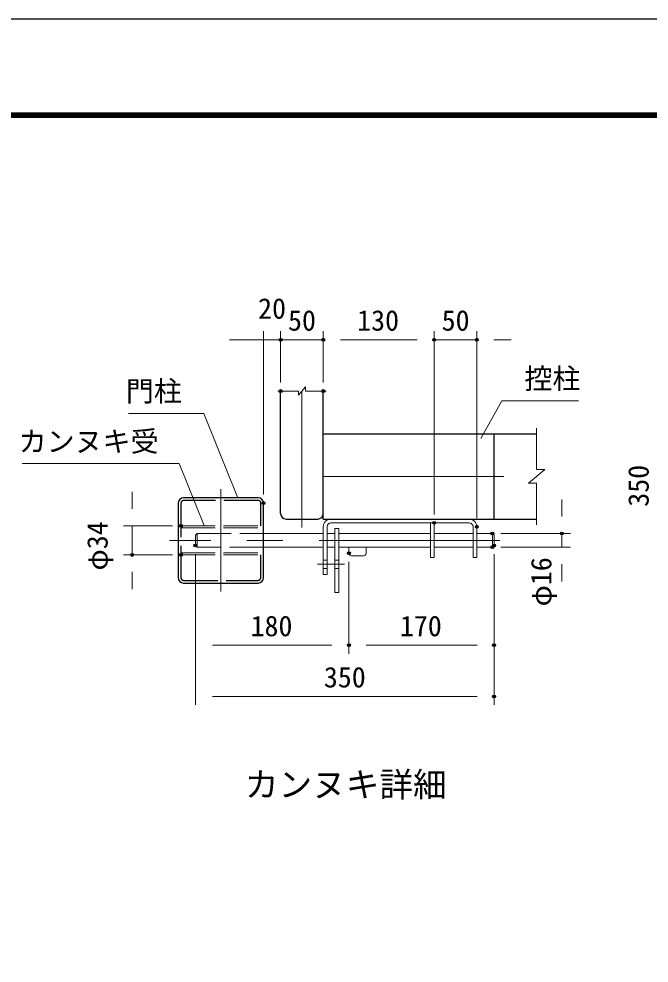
# Model space of a CAD drawing. Units: millimetres, scale not verified, with parts at other scales. Extents: x -6300 to 6300, y -4455 to 4455.
# Drawn here: x 1693 to 3909, y 1136 to 4455 of the extents above; entities that cross this region are included whole.
import ezdxf
from ezdxf.enums import TextEntityAlignment as Align

# ---------------------------------------------------------------- set-up
doc = ezdxf.new("R2010")
doc.units = ezdxf.units.MM
doc.header["$LTSCALE"] = 20
doc.header["$PDMODE"] = 32
doc.header["$PDSIZE"] = 10
doc.linetypes.add('DASHED', pattern=[7.5, 6, -1.5])
doc.linetypes.add('USER1', pattern=[50.8, 31.75, -6.35, 6.35, -6.35])
for name, color, linetype, lineweight in [('0-0_D-TTL-TXT', 7, 'Continuous', 25), ('0-1_D-STR1', 1, 'Continuous', 25), ('0-3_D-BMK', 2, 'USER1', 13), ('0-4_D-STR3', 3, 'Continuous', 13), ('0-8_D-STR-DIM', 7, 'Continuous', 13), ('0-B_D-STR-TXT', 7, 'Continuous', 13), ('0-C_D-TTL', 7, 'Continuous', 25)]:
    doc.layers.add(name, color=color, linetype=linetype, lineweight=lineweight)
doc.layers.add('0-A_Defpoints', color=8, linetype='Continuous')
doc.styles.add('ＭＳ ゴシック', font='')
doc.styles.get('ＭＳ ゴシック').set_extended_font_data('MS Gothic')

msp = doc.modelspace()

# ---------------------------------------------------------------- linework, layer by layer
at = {"layer": '0-1_D-STR1'}
for p, q in [((2613.27, 2715.78), (2613.27, 3146.58)), ((2763.27, 2696.58), (2763.27, 3146.58)), ((2763.27, 2996.58), (3513.27, 2996.58)), ((3363.27, 2996.58), (3363.27, 2696.58)), ((2534.07, 2771.58), (2272.47, 2771.58)), ((2253.27, 2752.38), (2253.27, 2490.78)), ((2553.27, 2490.78), (2553.27, 2752.38)), ((2632.47, 2696.58), (2744.07, 2696.58)), ((2763.27, 2696.58), (3513.27, 2696.58)), ((2272.47, 2471.58), (2534.07, 2471.58))]:
    msp.add_line(p, q, dxfattribs=at)
at = {"layer": '0-1_D-STR1', "linetype": 'DASHED'}
for p, q in [((2534.07, 2761.98), (2272.47, 2761.98)), ((2262.87, 2752.38), (2262.87, 2490.78)), ((2543.67, 2672.58), (2543.67, 2752.38)), ((2543.67, 2490.78), (2543.67, 2570.58)), ((2272.47, 2481.18), (2534.07, 2481.18))]:
    msp.add_line(p, q, dxfattribs=at)
at = {"layer": '0-1_D-STR1'}
for centre, start, end in [((2272.47, 2752.38), 90, 180), ((2534.07, 2752.38), 0, 90), ((2632.47, 2715.78), 180, 270), ((2744.07, 2715.78), 270, 0), ((2272.47, 2490.78), 180, 270), ((2534.07, 2490.78), 270, 0)]:
    msp.add_arc(centre, 19.2, start, end, dxfattribs=at)
at = {"layer": '0-1_D-STR1', "linetype": 'DASHED'}
for centre, start, end in [((2272.47, 2752.38), 90, 180), ((2534.07, 2752.38), 0, 90), ((2272.47, 2490.78), 180, 270), ((2534.07, 2490.78), 270, 0)]:
    msp.add_arc(centre, 9.6, start, end, dxfattribs=at)
at = {"layer": '0-3_D-BMK'}
for p, q in [((2688.27, 2666.58), (2688.27, 3146.58)), ((2763.27, 2846.58), (3513.27, 2846.58)), ((2403.27, 2441.58), (2403.27, 2801.58)), ((3383.62, 2621.58), (2223.27, 2621.58)), ((2743.27, 2537.58), (2837.61, 2537.58))]:
    msp.add_line(p, q, dxfattribs=at)
at = {"layer": '0-4_D-STR3'}
for p, q in [((3276.62, 2696.58), (2790.27, 2696.58)), ((2763.27, 2501.58), (2763.27, 2669.58)), ((2776.77, 2501.58), (2776.77, 2669.58)), ((3276.62, 2683.08), (2790.27, 2683.08)), ((2804.11, 2663.58), (2804.11, 2438.58)), ((2804.11, 2663.58), (2817.61, 2663.58)), ((2817.61, 2663.58), (2817.61, 2438.58)), ((3139.78, 2561.58), (3139.78, 2683.08)), ((3153.28, 2561.58), (3153.28, 2683.08)), ((3289.78, 2561.58), (3289.78, 2669.58)), ((3303.28, 2561.58), (3303.28, 2669.58)), ((2763.27, 2645.58), (2553.27, 2645.58)), ((2804.11, 2645.58), (2776.77, 2645.58)), ((3139.78, 2645.58), (2817.61, 2645.58)), ((3290.12, 2645.58), (3153.28, 2645.58)), ((3357.62, 2645.58), (3303.28, 2645.58)), ((3357.62, 2597.58), (3357.62, 2645.58)), ((2763.27, 2597.58), (2553.27, 2597.58)), ((2804.11, 2597.58), (2776.77, 2597.58)), ((3139.78, 2597.58), (2817.61, 2597.58)), ((2853.61, 2597.58), (2853.61, 2576.58)), ((2913.61, 2597.58), (2913.61, 2576.58)), ((3290.12, 2597.58), (3153.28, 2597.58)), ((3357.62, 2597.58), (3303.28, 2597.58)), ((3357.62, 2597.58), (3363.62, 2603.58)), ((2904.61, 2567.58), (2862.61, 2567.58)), ((3153.28, 2561.58), (3139.78, 2561.58)), ((3303.28, 2561.58), (3289.78, 2561.58)), ((2776.77, 2501.58), (2763.27, 2501.58)), ((2804.11, 2438.58), (2817.61, 2438.58))]:
    msp.add_line(p, q, dxfattribs=at)
at = {"layer": '0-4_D-STR3', "linetype": 'DASHED'}
for p, q in [((2262.87, 2672.58), (2553.27, 2672.58)), ((2262.87, 2665.68), (2262.87, 2672.58)), ((2262.87, 2665.68), (2553.27, 2665.68)), ((2553.27, 2665.68), (2553.27, 2672.58)), ((2319.61, 2597.58), (2319.61, 2645.58)), ((2319.61, 2645.58), (2553.27, 2645.58)), ((2319.61, 2597.58), (2313.61, 2603.58)), ((2553.27, 2597.58), (2319.61, 2597.58)), ((2262.87, 2577.48), (2553.27, 2577.48)), ((2262.87, 2570.58), (2262.87, 2577.48)), ((2262.87, 2570.58), (2553.27, 2570.58)), ((2553.27, 2570.58), (2553.27, 2577.48)), ((2763.27, 2552.58), (2776.77, 2552.58)), ((2804.11, 2552.58), (2817.61, 2552.58)), ((2763.27, 2522.58), (2776.77, 2522.58)), ((2804.11, 2522.58), (2817.61, 2522.58))]:
    msp.add_line(p, q, dxfattribs=at)
msp.add_lwpolyline([(2313.61, 2603.58), (2313.61, 2639.58), (2319.61, 2645.58)], dxfattribs=at)
at = {"layer": '0-4_D-STR3'}
msp.add_lwpolyline([(3363.62, 2603.58), (3363.62, 2639.58), (3357.62, 2645.58)], dxfattribs=at)
for centre, radius, start, end in [((2790.27, 2669.58), 27, 90, 180), ((3276.28, 2669.58), 27, 0, 90), ((2790.27, 2669.58), 13.5, 90, 180), ((3276.28, 2669.58), 13.5, 0, 90), ((2862.61, 2576.58), 9, 180, 270), ((2904.61, 2576.58), 9, 270, 0)]:
    msp.add_arc(centre, radius, start, end, dxfattribs=at)
at = {"layer": '0-8_D-STR-DIM'}
for p, q in [((2553.27, 2782.38), (2553.27, 3357.14)), ((2613.27, 3176.58), (2613.27, 3357.14)), ((2613.27, 3176.58), (2613.27, 3357.14)), ((2763.27, 3176.58), (2763.27, 3357.14)), ((2763.27, 3176.58), (2763.27, 3357.14)), ((3153.28, 2713.08), (3153.28, 3357.14)), ((3153.28, 2713.08), (3153.28, 3357.14)), ((3303.28, 2699.58), (3303.28, 3357.14)), ((2493.27, 3327.14), (2433.27, 3327.14)), ((2553.27, 3327.14), (2493.27, 3327.14)), ((2553.27, 3327.14), (2613.27, 3327.14)), ((2613.27, 3327.14), (2763.27, 3327.14)), ((2673.27, 3327.14), (2733.27, 3327.14)), ((2823.27, 3327.14), (2883.27, 3327.14)), ((2823.27, 3327.14), (3093.28, 3327.14)), ((3093.28, 3327.14), (3033.28, 3327.14)), ((3153.28, 3327.14), (3303.28, 3327.14)), ((3363.28, 3327.14), (3423.28, 3327.14)), ((2676.27, 3132.18), (2700.27, 3160.98)), ((2700.27, 3146.58), (2700.27, 3160.98)), ((2603.24, 3146.58), (2676.27, 3146.58)), ((2676.27, 3132.18), (2676.27, 3146.58)), ((2700.27, 3146.58), (2773.3, 3146.58)), ((3513.27, 2870.58), (3513.27, 3016.64)), ((3484.47, 2822.58), (3542.07, 2870.58)), ((3513.27, 2870.58), (3542.07, 2870.58)), ((3484.47, 2822.58), (3513.27, 2822.58)), ((3513.27, 2676.53), (3513.27, 2822.58)), ((2091.24, 2732.58), (2091.24, 2792.58)), ((3601.96, 2705.58), (3601.96, 2765.58)), ((2232.87, 2672.58), (2061.24, 2672.58)), ((2091.24, 2672.58), (2091.24, 2570.58)), ((3387.62, 2645.58), (3631.96, 2645.58)), ((3601.96, 2597.58), (3601.96, 2645.58)), ((3387.62, 2597.58), (3631.96, 2597.58)), ((2232.87, 2570.58), (2061.24, 2570.58)), ((2313.61, 2573.58), (2313.61, 2222.96)), ((2313.61, 2573.58), (2313.61, 2042.96)), ((3363.62, 2573.58), (3363.62, 2222.96)), ((3363.62, 2573.58), (3363.62, 2042.96)), ((2853.61, 2546.58), (2853.61, 2222.96)), ((2853.61, 2546.58), (2853.61, 2222.96)), ((3601.96, 2537.58), (3601.96, 2477.58)), ((2091.24, 2510.58), (2091.24, 2450.58)), ((2373.61, 2252.96), (2793.61, 2252.96)), ((2913.61, 2252.96), (3303.62, 2252.96)), ((2373.61, 2072.96), (3303.62, 2072.96))]:
    msp.add_line(p, q, dxfattribs=at)
at = {"layer": '0-A_Defpoints'}
for p in [(2613.27, 3327.14), (2763.27, 3327.14), (3153.28, 3327.14), (3303.28, 3327.14), (2613.27, 3146.58), (2763.27, 3146.58), (2553.27, 2752.38), (2262.87, 2672.58), (3153.28, 2683.08), (3303.28, 2669.58), (3357.62, 2645.58), (3601.96, 2645.58), (2313.61, 2603.58), (3357.62, 2597.58), (3363.62, 2603.58), (2091.24, 2570.58), (2262.87, 2570.58), (2853.61, 2576.58), (2853.61, 2252.96), (3363.62, 2252.96), (3363.62, 2072.96)]:
    msp.add_point(p, dxfattribs=at)
at = {"layer": '0-B_D-STR-TXT'}
for points in [[(3659.93, 3112.02), (3390.52, 3112.02), (3317.46, 2979.74)], [(2078.88, 3068.21), (2342.96, 3068.21), (2462.22, 2773.44)], [(1704.51, 2891.98), (2256.79, 2891.98), (2344.8, 2674.44)]]:
    msp.add_lwpolyline(points, dxfattribs=at)
at = {"layer": '0-C_D-TTL', "color": 2}
msp.add_lwpolyline([(-6299.92, 4454.95), (6300.08, 4454.95), (6300.08, -4455.05), (-6299.92, -4455.05)], close=True, dxfattribs=at)
at = {"layer": '0-C_D-TTL'}
for points in [[(-5894.92, 4124.95), (5895.08, 4124.95), (5895.08, -4125.05), (-5894.92, -4125.05)], [(-5891.17, 4121.2), (5891.33, 4121.2), (5891.33, -4121.3), (-5891.17, -4121.3)], [(-5887.42, 4117.45), (5887.58, 4117.45), (5887.58, -4117.55), (-5887.42, -4117.55)], [(-5883.67, 4113.7), (5883.83, 4113.7), (5883.83, -4113.8), (-5883.67, -4113.8)], [(-5879.92, 4109.95), (5880.08, 4109.95), (5880.08, -4110.05), (-5879.92, -4110.05)]]:
    msp.add_lwpolyline(points, close=True, dxfattribs=at)

# ---------------------------------------------------------------- texts
at = {"layer": '0-0_D-TTL-TXT', "style": 'ＭＳ ゴシック'}
msp.add_text('カンヌキ詳細', height=86.66, dxfattribs=at).set_placement((2487.75, 1694.1), align=Align.BOTTOM_LEFT)
at = {"layer": '0-8_D-STR-DIM', "style": 'ＭＳ ゴシック'}
for s, p in [('20', (2534.15, 3379.26)), ('50', (2639.33, 3337.26)), ('130', (2882.3, 3337.26)), ('50', (3179.34, 3337.26)), ('180', (2507.63, 2263.08)), ('170', (3032.64, 2263.08)), ('350', (2765.3, 2083.08))]:
    msp.add_text(s, height=72.14, dxfattribs=at).set_placement(p, align=Align.BOTTOM_LEFT)
for s, p in [('350', (3928.78, 2739.98)), ('φ34', (2026.95, 2515.91)), ('φ16', (3586.86, 2389.68))]:
    msp.add_text(s, height=72.14, rotation=90, dxfattribs=at).set_placement(p, align=Align.BOTTOM_LEFT)
at = {"layer": '0-B_D-STR-TXT', "style": 'ＭＳ ゴシック'}
for s, p in [('控柱', (3470.33, 3132.99)), ('門柱', (2069.37, 3088.61)), ('カンヌキ受', (1692.33, 2912))]:
    msp.add_text(s, height=72.14, dxfattribs=at).set_placement(p, align=Align.BOTTOM_LEFT)

doc.saveas('drawing.dxf')
